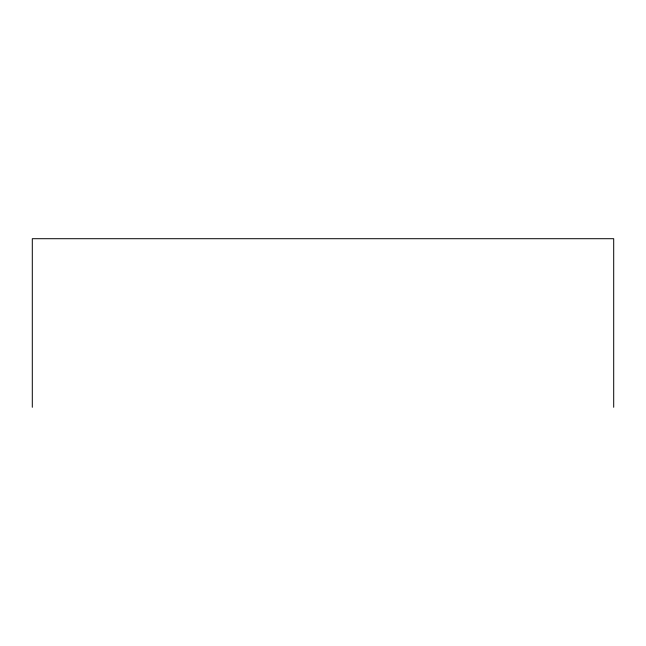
<?xml version="1.0" encoding="UTF-8"?>
<svg xmlns="http://www.w3.org/2000/svg" width="646" height="646" viewBox="0 0 646 646"><rect width="100%" height="100%" fill="white"/><g stroke="black" fill="none" stroke-linecap="round" stroke-linejoin="round"><path stroke-width="0.97" d="M613.7 407.295L613.7 238.705L32.3 238.705L32.3 407.295"/></g></svg>
